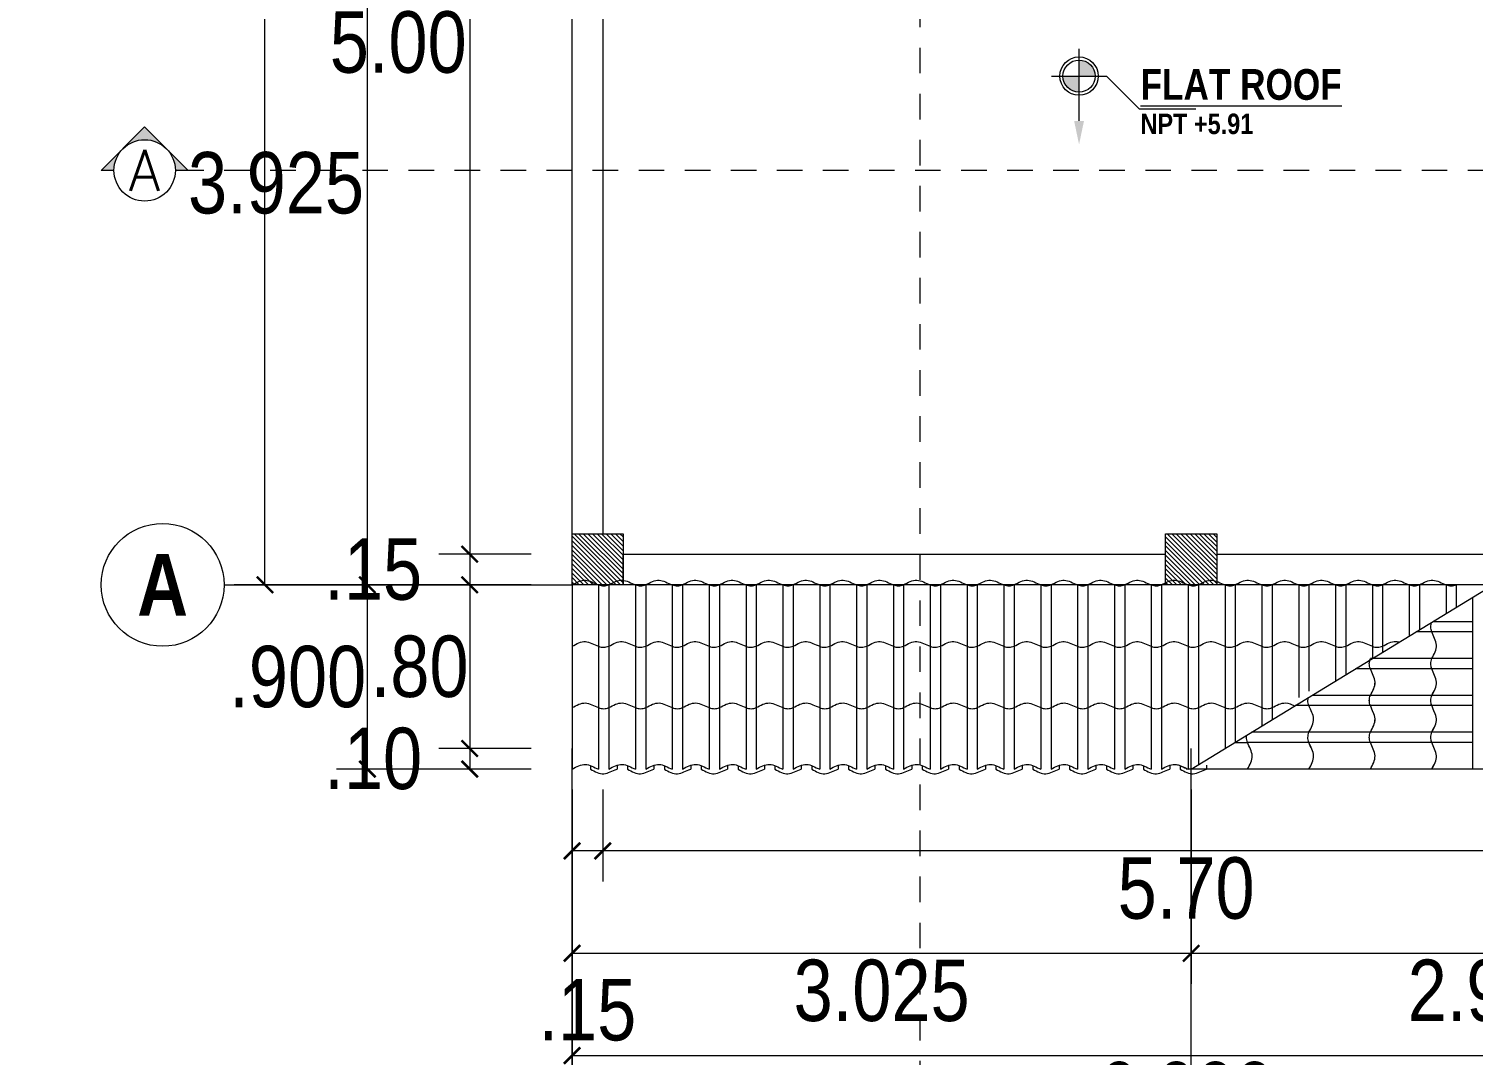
# Model space of a CAD drawing. Header units: millimetres. Extents: x 68 to 194, y 47 to 103.
# Drawn here: x 92.7 to 99.75, y 84.31 to 89.33 of the extents above; entities that cross this region are included whole.
import ezdxf
from ezdxf.enums import TextEntityAlignment as Align

# ---------------------------------------------------------------- set-up
doc = ezdxf.new("R2010")
doc.units = ezdxf.units.MM
doc.linetypes.add('DASHED2', pattern=[0.375, 0.25, -0.125])
for name, color, linetype, lineweight in [('A_Muro sin Techo', 134, 'Continuous', 20), ('A_Texto', 43, 'Continuous', 9), ('E_Columna', 3, 'Continuous', 25), ('G_Cortes', 3, 'Continuous', 60), ('G_Ejes', 253, 'Continuous', 20), ('G_Proyección', 8, 'DASHED2', 15), ('Teja', 14, 'Continuous', 20)]:
    doc.layers.add(name, color=color, linetype=linetype, lineweight=lineweight)
doc.layers.add('G_Acotación', color=171, linetype='Continuous')
doc.styles.add('4MM', font='romans.shx', dxfattribs={"height": 0.2})
doc.styles.add('Acotacion', font='ARIALN.TTF')
doc.styles.add('AMBIENTES', font='ARIALNB.TTF', dxfattribs={"height": 0.15})
doc.styles.add('Arial Marron', font='ARIALN.TTF')
doc.styles.add('Cotas', font='ARIALNB.TTF', dxfattribs={"height": 0.1})
doc.styles.add('Eje', font='ARIALNB.TTF', dxfattribs={"height": 0.3})
doc.dimstyles.new('Lenin_50', dxfattribs={"dimtxt": 0.3, "dimasz": 0.08, "dimexe": 0.15, "dimexo": 0.2, "dimgap": 0.03, "dimtad": 2, "dimtih": 1, "dimtoh": 1, "dimlfac": -1, "dimzin": 4, "dimdsep": 46, "dimtxsty": 'Acotacion', "dimblk": 'ARCHTICK', "dimcen": 0.08, "dimclrd": 256, "dimclre": 256, "dimclrt": 4, "dimazin": 1, "dimtm": 1e-09, "dimtfac": 1, "dimtmove": 2, "dimatfit": 2, "dimfxl": 0, "dimtolj": 1, "dimlwd": 13, "dimlwe": 18, "dimarcsym": 0})

# ---------------------------------------------------------------- blocks, each defined once
blk = doc.blocks.new('Eri')
blk.add_line((-1.7, 0), (0, 0))
blk.add_circle((-2, 0), 0.3)
at = {"color": 1, "style": 'Eje', "flags": 4}
blk.add_attdef('H', text='', height=0.3, dxfattribs=at).set_placement((-2, 0), align=Align.MIDDLE_CENTER)
blk = doc.blocks.new('_ArchTick')
at = {"color": 0, "linetype": 'ByBlock', "const_width": 0.15}
blk.add_lwpolyline([(-0.5, -0.5), (0.5, 0.5)], dxfattribs=at)
blk = doc.blocks.new('*D94')
at = {"layer": 'Defpoints', "color": 0}
for p in [(95.3519, 85.8087), (101.3519, 85.8087), (101.3519, 84.3087)]:
    blk.add_point(p, dxfattribs=at)
at = {"layer": 'G_Acotación', "lineweight": 18}
for p, q in [((95.3519, 85.6087), (95.3519, 84.1587)), ((101.3519, 85.6087), (101.3519, 84.1587))]:
    blk.add_line(p, q, dxfattribs=at)
at = {"layer": 'G_Acotación', "lineweight": 13}
blk.add_line((95.3519, 84.3087), (101.3519, 84.3087), dxfattribs=at)
at = {"layer": 'G_Acotación', "lineweight": 13, "xscale": 0.08, "yscale": 0.08, "zscale": 0.08, "rotation": 180}
blk.add_blockref('_ArchTick', (95.3519, 84.3087), dxfattribs=at)
at = {"layer": 'G_Acotación', "lineweight": 13, "xscale": 0.08, "yscale": 0.08, "zscale": 0.08}
blk.add_blockref('_ArchTick', (101.3519, 84.3087), dxfattribs=at)
at = {"layer": 'G_Acotación', "color": 4, "lineweight": 5, "insert": (98.3519, 84.1255), "char_height": 0.3, "attachment_point": 5, "style": 'Acotacion'}
blk.add_mtext('\\A1;6.000', dxfattribs=at)
blk = doc.blocks.new('*D95')
at = {"layer": 'Defpoints', "color": 0}
for p in [(98.3769, 85.8087), (101.3519, 85.8087), (101.3519, 84.8087)]:
    blk.add_point(p, dxfattribs=at)
at = {"layer": 'G_Acotación', "lineweight": 18}
for p, q in [((98.3769, 85.6087), (98.3769, 84.6587)), ((101.3519, 85.6087), (101.3519, 84.6587))]:
    blk.add_line(p, q, dxfattribs=at)
at = {"layer": 'G_Acotación', "lineweight": 13}
blk.add_line((98.3769, 84.8087), (101.3519, 84.8087), dxfattribs=at)
at = {"layer": 'G_Acotación', "lineweight": 13, "xscale": 0.08, "yscale": 0.08, "zscale": 0.08, "rotation": 180}
blk.add_blockref('_ArchTick', (98.3769, 84.8087), dxfattribs=at)
at = {"layer": 'G_Acotación', "lineweight": 13, "xscale": 0.08, "yscale": 0.08, "zscale": 0.08}
blk.add_blockref('_ArchTick', (101.3519, 84.8087), dxfattribs=at)
at = {"layer": 'G_Acotación', "color": 4, "lineweight": 5, "insert": (99.8644, 84.6255), "char_height": 0.3, "attachment_point": 5, "style": 'Acotacion'}
blk.add_mtext('\\A1;2.975', dxfattribs=at)
blk = doc.blocks.new('*D96')
at = {"layer": 'Defpoints', "color": 0}
for p in [(95.3519, 85.8087), (98.3769, 85.8087), (98.3769, 84.8087)]:
    blk.add_point(p, dxfattribs=at)
at = {"layer": 'G_Acotación', "lineweight": 18}
for p, q in [((95.3519, 85.6087), (95.3519, 84.6587)), ((98.3769, 85.6087), (98.3769, 84.6587))]:
    blk.add_line(p, q, dxfattribs=at)
at = {"layer": 'G_Acotación', "lineweight": 13}
blk.add_line((95.3519, 84.8087), (98.3769, 84.8087), dxfattribs=at)
at = {"layer": 'G_Acotación', "lineweight": 13, "xscale": 0.08, "yscale": 0.08, "zscale": 0.08, "rotation": 180}
blk.add_blockref('_ArchTick', (95.3519, 84.8087), dxfattribs=at)
at = {"layer": 'G_Acotación', "lineweight": 13, "xscale": 0.08, "yscale": 0.08, "zscale": 0.08}
blk.add_blockref('_ArchTick', (98.3769, 84.8087), dxfattribs=at)
at = {"layer": 'G_Acotación', "color": 4, "lineweight": 5, "insert": (96.8644, 84.6255), "char_height": 0.3, "attachment_point": 5, "style": 'Acotacion'}
blk.add_mtext('\\A1;3.025', dxfattribs=at)
blk = doc.blocks.new('*D97')
at = {"layer": 'Defpoints', "color": 0}
for p in [(93.8519, 99.1087), (95.3519, 99.1087), (95.3519, 86.6087)]:
    blk.add_point(p, dxfattribs=at)
at = {"layer": 'G_Acotación', "lineweight": 18}
for p, q in [((95.1519, 99.1087), (93.7019, 99.1087)), ((95.1519, 86.6087), (93.7019, 86.6087))]:
    blk.add_line(p, q, dxfattribs=at)
at = {"layer": 'G_Acotación', "lineweight": 13}
blk.add_line((93.8519, 86.6087), (93.8519, 99.1087), dxfattribs=at)
at = {"layer": 'G_Acotación', "lineweight": 13, "xscale": 0.08, "yscale": 0.08, "zscale": 0.08}
for p, rotation in [((93.8519, 99.1087), 90), ((93.8519, 86.6087), 270)]:
    blk.add_blockref('_ArchTick', p, dxfattribs=dict(at, rotation=rotation))
at = {"layer": 'G_Acotación', "color": 4, "lineweight": 5, "insert": (93.3232, 92.8587), "char_height": 0.3, "attachment_point": 5, "style": 'Acotacion'}
blk.add_mtext('\\A1;12.500', dxfattribs=at)
blk = doc.blocks.new('*D98')
at = {"layer": 'Defpoints', "color": 0}
for p in [(94.3519, 90.5337), (95.3519, 90.5337), (95.3519, 86.6087)]:
    blk.add_point(p, dxfattribs=at)
at = {"layer": 'G_Acotación', "lineweight": 18}
for p, q in [((95.1519, 90.5337), (94.2019, 90.5337)), ((95.1519, 86.6087), (94.2019, 86.6087))]:
    blk.add_line(p, q, dxfattribs=at)
at = {"layer": 'G_Acotación', "lineweight": 13}
blk.add_line((94.3519, 86.6087), (94.3519, 90.5337), dxfattribs=at)
at = {"layer": 'G_Acotación', "lineweight": 13, "xscale": 0.08, "yscale": 0.08, "zscale": 0.08}
for p, rotation in [((94.3519, 90.5337), 90), ((94.3519, 86.6087), 270)]:
    blk.add_blockref('_ArchTick', p, dxfattribs=dict(at, rotation=rotation))
at = {"layer": 'G_Acotación', "color": 4, "lineweight": 5, "insert": (93.9059, 88.5712), "char_height": 0.3, "attachment_point": 5, "style": 'Acotacion'}
blk.add_mtext('\\A1;3.925', dxfattribs=at)
blk = doc.blocks.new('*D99')
at = {"layer": 'Defpoints', "color": 0}
for p in [(94.3519, 86.6087), (95.3519, 86.6087), (95.3519, 85.7087)]:
    blk.add_point(p, dxfattribs=at)
at = {"layer": 'G_Acotación', "lineweight": 18}
for p, q in [((95.1519, 86.6087), (94.2019, 86.6087)), ((95.1519, 85.7087), (94.2019, 85.7087))]:
    blk.add_line(p, q, dxfattribs=at)
at = {"layer": 'G_Acotación', "lineweight": 13}
blk.add_line((94.3519, 85.7087), (94.3519, 86.6087), dxfattribs=at)
at = {"layer": 'G_Acotación', "lineweight": 13, "xscale": 0.08, "yscale": 0.08, "zscale": 0.08}
for p, rotation in [((94.3519, 86.6087), 90), ((94.3519, 85.7087), 270)]:
    blk.add_blockref('_ArchTick', p, dxfattribs=dict(at, rotation=rotation))
at = {"layer": 'G_Acotación', "color": 4, "lineweight": 5, "insert": (94.0118, 86.1587), "char_height": 0.3, "attachment_point": 5, "style": 'Acotacion'}
blk.add_mtext('\\A1;.900', dxfattribs=at)
blk = doc.blocks.new('TITULP')
h = blk.add_hatch(color=1)
h.paths.add_polyline_path([(0, -0.0554), (0, -0.134), (0.0785, -0.134, 0.414214)])
h.paths.add_polyline_path([(0, -0.134), (-0.0785, -0.134, 0.414214), (0, -0.2125)])
for p, q in [((0, -0.3527), (0, 0)), ((-0.134, -0.134), (0.134, -0.134)), ((0.2939, -0.2939), (0.5699, -0.2939))]:
    blk.add_line(p, q)
at = {"lineweight": 18}
blk.add_line((0.134, -0.134), (0.2939, -0.2939), dxfattribs=at)
for radius in [0.0937, 0.0785]:
    blk.add_circle((0, -0.134), radius)
blk.add_solid([(0.0242, -0.3527), (0, -0.4678), (-0.0242, -0.3527)])
at = {"style": 'Arial Marron', "width": 1.35}
blk.add_attdef('%%USALA', text='', height=0.14, dxfattribs=at).set_placement((0.3052, -0.1124), align=Align.TOP_LEFT)
at = {"style": 'Arial Marron', "width": 1.1}
blk.add_attdef('NPT%%P0.00', text='', height=0.1, dxfattribs=at).set_placement((0.6033, -0.3972), align=Align.MIDDLE_CENTER)
at = {"style": 'Arial Marron'}
blk.add_attdef('PISO', text='', height=0.08, dxfattribs=at).set_placement((0.6033, -0.5391), align=Align.MIDDLE_CENTER)
blk = doc.blocks.new('*D129')
at = {"layer": 'Defpoints', "color": 0}
for p in [(95.3519, 91.7587), (94.8519, 86.7587), (95.3519, 86.7587)]:
    blk.add_point(p, dxfattribs=at)
at = {"layer": 'G_Acotación', "lineweight": 18}
for p, q in [((95.1519, 91.7587), (94.7019, 91.7587)), ((95.1519, 86.7587), (94.7019, 86.7587))]:
    blk.add_line(p, q, dxfattribs=at)
at = {"layer": 'G_Acotación', "lineweight": 13}
blk.add_line((94.8519, 91.7587), (94.8519, 86.7587), dxfattribs=at)
at = {"layer": 'G_Acotación', "lineweight": 13, "xscale": 0.08, "yscale": 0.08, "zscale": 0.08}
for p, rotation in [((94.8519, 91.7587), 90), ((94.8519, 86.7587), 270)]:
    blk.add_blockref('_ArchTick', p, dxfattribs=dict(at, rotation=rotation))
at = {"layer": 'G_Acotación', "color": 4, "lineweight": 5, "insert": (94.5028, 89.2587), "char_height": 0.3, "attachment_point": 5, "style": 'Acotacion'}
blk.add_mtext('\\A1;5.00', dxfattribs=at)
blk = doc.blocks.new('*D130')
at = {"layer": 'Defpoints', "color": 0}
for p in [(95.3519, 85.8087), (94.8519, 85.7087), (95.3519, 85.7087)]:
    blk.add_point(p, dxfattribs=at)
at = {"layer": 'G_Acotación', "lineweight": 18}
for p, q in [((95.1519, 85.8087), (94.7019, 85.8087)), ((95.1519, 85.7087), (94.7019, 85.7087))]:
    blk.add_line(p, q, dxfattribs=at)
at = {"layer": 'G_Acotación', "lineweight": 13}
blk.add_line((94.8519, 85.8087), (94.8519, 85.7087), dxfattribs=at)
at = {"layer": 'G_Acotación', "lineweight": 13, "xscale": 0.08, "yscale": 0.08, "zscale": 0.08}
for p, rotation in [((94.8519, 85.8087), 90), ((94.8519, 85.7087), 270)]:
    blk.add_blockref('_ArchTick', p, dxfattribs=dict(at, rotation=rotation))
at = {"layer": 'G_Acotación', "color": 4, "lineweight": 5, "insert": (94.3806, 85.7587), "char_height": 0.3, "attachment_point": 5, "style": 'Acotacion'}
blk.add_mtext('\\A1;.10', dxfattribs=at)
blk = doc.blocks.new('*D142')
at = {"layer": 'Defpoints', "color": 0}
for p in [(95.5019, 85.8087), (101.2019, 85.8087), (95.5019, 85.3087)]:
    blk.add_point(p, dxfattribs=at)
at = {"layer": 'G_Acotación', "lineweight": 18}
for p, q in [((95.5019, 85.6087), (95.5019, 85.1587)), ((101.2019, 85.6087), (101.2019, 85.1587))]:
    blk.add_line(p, q, dxfattribs=at)
at = {"layer": 'G_Acotación', "lineweight": 13}
blk.add_line((101.2019, 85.3087), (95.5019, 85.3087), dxfattribs=at)
at = {"layer": 'G_Acotación', "lineweight": 13, "xscale": 0.08, "yscale": 0.08, "zscale": 0.08, "rotation": 180}
blk.add_blockref('_ArchTick', (95.5019, 85.3087), dxfattribs=at)
at = {"layer": 'G_Acotación', "lineweight": 13, "xscale": 0.08, "yscale": 0.08, "zscale": 0.08}
blk.add_blockref('_ArchTick', (101.2019, 85.3087), dxfattribs=at)
at = {"layer": 'G_Acotación', "color": 4, "lineweight": 5, "insert": (98.3519, 85.1255), "char_height": 0.3, "attachment_point": 5, "style": 'Acotacion'}
blk.add_mtext('\\A1;5.70', dxfattribs=at)
blk = doc.blocks.new('*D143')
at = {"layer": 'Defpoints', "color": 0}
for p in [(95.3519, 85.8087), (95.5019, 85.8087), (95.3519, 85.3087)]:
    blk.add_point(p, dxfattribs=at)
at = {"layer": 'G_Acotación', "lineweight": 18}
for p, q in [((95.3519, 85.6087), (95.3519, 85.1587)), ((95.5019, 85.6087), (95.5019, 85.1587))]:
    blk.add_line(p, q, dxfattribs=at)
at = {"layer": 'G_Acotación', "lineweight": 13}
blk.add_line((95.5019, 85.3087), (95.3519, 85.3087), dxfattribs=at)
at = {"layer": 'G_Acotación', "lineweight": 13, "xscale": 0.08, "yscale": 0.08, "zscale": 0.08, "rotation": 180}
blk.add_blockref('_ArchTick', (95.3519, 85.3087), dxfattribs=at)
at = {"layer": 'G_Acotación', "lineweight": 13, "xscale": 0.08, "yscale": 0.08, "zscale": 0.08}
blk.add_blockref('_ArchTick', (95.5019, 85.3087), dxfattribs=at)
at = {"layer": 'G_Acotación', "color": 4, "lineweight": 5, "insert": (95.4269, 84.531), "char_height": 0.3, "attachment_point": 5, "style": 'Acotacion'}
blk.add_mtext('\\A1;.15', dxfattribs=at)
blk = doc.blocks.new('teja1')
for p, q in [((0, 0.3), (0, 0)), ((0.13, 0.3), (0.13, 0)), ((0.091, 0.0166), (0.091, -0.0007)), ((0.2197, 0.0189), (0.2197, 0))]:
    blk.add_line(p, q)
for points, knots in [([(0, 0), (0.0218, 0.012), (0.0653, 0.0359), (0.1077, 0.008), (0.13, 0)], [0, 0, 0, 0, 0.0689257, 0.1378514, 0.1378514, 0.1378514, 0.1378514]), ([(0.091, -0.0007), (0.1124, -0.0124), (0.1558, -0.0356), (0.1974, -0.008), (0.2197, 0)], [0.001367, 0.001367, 0.001367, 0.001367, 0.0689257, 0.1378514, 0.1378514, 0.1378514, 0.1378514])]:
    blk.add_open_spline(points, degree=3, knots=knots)
blk = doc.blocks.new('teja')
for p, q in [((0, 0.3), (0, 0)), ((0, 0.3), (0, 0)), ((0.13, 0.3), (0.13, 0)), ((0.18, 0.3), (0.18, 0))]:
    blk.add_line(p, q)
for points in [[(0, 0.3), (0.065, 0.3229), (0.13, 0.3), (0.155, 0.295), (0.18, 0.3)], [(0, 0), (0.065, 0.0229), (0.13, 0), (0.155, -0.005), (0.18, 0)]]:
    blk.add_spline(points, degree=3)
blk = doc.blocks.new('*D750')
at = {"layer": 'Defpoints', "color": 0}
for p in [(95.3519, 86.7587), (94.8519, 86.6087), (95.3519, 86.6087)]:
    blk.add_point(p, dxfattribs=at)
at = {"layer": 'G_Acotación', "lineweight": 18}
for p, q in [((95.1519, 86.7587), (94.7019, 86.7587)), ((95.1519, 86.6087), (94.7019, 86.6087))]:
    blk.add_line(p, q, dxfattribs=at)
at = {"layer": 'G_Acotación', "lineweight": 13}
blk.add_line((94.8519, 86.7587), (94.8519, 86.6087), dxfattribs=at)
at = {"layer": 'G_Acotación', "lineweight": 13, "xscale": 0.08, "yscale": 0.08, "zscale": 0.08}
for p, rotation in [((94.8519, 86.7587), 90), ((94.8519, 86.6087), 270)]:
    blk.add_blockref('_ArchTick', p, dxfattribs=dict(at, rotation=rotation))
at = {"layer": 'G_Acotación', "color": 4, "lineweight": 5, "insert": (94.3806, 86.6837), "char_height": 0.3, "attachment_point": 5, "style": 'Acotacion'}
blk.add_mtext('\\A1;.15', dxfattribs=at)
blk = doc.blocks.new('*D751')
at = {"layer": 'Defpoints', "color": 0}
for p in [(95.3519, 86.6087), (94.8519, 85.8087), (95.3519, 85.8087)]:
    blk.add_point(p, dxfattribs=at)
at = {"layer": 'G_Acotación', "lineweight": 18}
for p, q in [((95.1519, 86.6087), (94.7019, 86.6087)), ((95.1519, 85.8087), (94.7019, 85.8087))]:
    blk.add_line(p, q, dxfattribs=at)
at = {"layer": 'G_Acotación', "lineweight": 13}
blk.add_line((94.8519, 86.6087), (94.8519, 85.8087), dxfattribs=at)
at = {"layer": 'G_Acotación', "lineweight": 13, "xscale": 0.08, "yscale": 0.08, "zscale": 0.08}
for p, rotation in [((94.8519, 86.6087), 90), ((94.8519, 85.8087), 270)]:
    blk.add_blockref('_ArchTick', p, dxfattribs=dict(at, rotation=rotation))
at = {"layer": 'G_Acotación', "color": 4, "lineweight": 5, "insert": (94.6074, 86.2087), "char_height": 0.3, "attachment_point": 5, "style": 'Acotacion'}
blk.add_mtext('\\A1;.80', dxfattribs=at)

msp = doc.modelspace()

# ---------------------------------------------------------------- hatches: boundary and pattern name
at = {"layer": 'E_Columna', "lineweight": 5}
h = msp.add_hatch(dxfattribs=at)
h.set_pattern_fill('LINE', color=256, scale=0.005, angle=45, style=0)
h.set_pattern_definition([(135, (210.497988, 6.74542), (0.0112253202, 0.0112253202), [])])
h.paths.add_polyline_path([(95.6019, 86.6087), (95.3519, 86.6087), (95.3519, 86.8587), (95.6019, 86.8587)])
h = msp.add_hatch(dxfattribs=at)
h.set_pattern_fill('LINE', color=256, scale=0.005, angle=45, style=0)
h.set_pattern_definition([(135, (207.647988, 6.74542), (0.0112253202, 0.0112253202), [])])
h.paths.add_polyline_path([(98.5019, 86.6087), (98.2519, 86.6087), (98.2519, 86.8587), (98.5019, 86.8587)])
at = {"layer": 'G_Cortes', "linetype": 'Continuous', "lineweight": 5}
h = msp.add_hatch(color=1, dxfattribs=at)
h.paths.add_polyline_path([(93.158, 88.7398), (93.2641, 88.8458), (93.3701, 88.7398, 0.414214)])
h.paths.add_polyline_path([(93.3701, 88.7398), (93.4762, 88.6337), (93.4141, 88.6337, 0.198912)])
h.paths.add_polyline_path([(93.158, 88.7398, 0.198912), (93.1141, 88.6337), (93.0519, 88.6337)])

# ---------------------------------------------------------------- linework, layer by layer
at = {"layer": 'A_Muro sin Techo', "lineweight": 5}
for points in [[(95.3519, 86.6087), (95.3519, 91.7587), (95.5019, 91.7587), (95.5019, 90.6587), (95.6019, 90.6587), (95.6019, 90.4087), (95.5019, 90.4087), (95.5019, 86.8587), (95.6019, 86.8587), (95.6019, 86.6087), (95.5019, 86.6087)], [(95.6019, 86.7587), (98.2519, 86.7587), (98.2519, 86.8587), (98.5019, 86.8587), (98.5019, 86.7587), (101.1019, 86.7587), (101.1019, 86.6087), (95.6019, 86.6087), (95.6019, 86.7587)]]:
    msp.add_lwpolyline(points, dxfattribs=at)
at = {"layer": 'E_Columna', "lineweight": 5}
for points in [[(95.6019, 86.6087), (95.3519, 86.6087), (95.3519, 86.8587), (95.6019, 86.8587)], [(98.5019, 86.6087), (98.2519, 86.6087), (98.2519, 86.8587), (98.5019, 86.8587)]]:
    msp.add_lwpolyline(points, close=True, dxfattribs=at)
at = {"layer": 'G_Cortes', "color": 3, "linetype": 'DASHED2', "lineweight": 5, "ltscale": 0.5}
for p, q in [((97.0519, 83.933), (97.0519, 100.9844)), ((103.2277, 88.6337), (93.4762, 88.6337))]:
    msp.add_line(p, q, dxfattribs=at)
at = {"layer": 'G_Cortes', "color": 3, "linetype": 'Continuous', "lineweight": 5}
msp.add_lwpolyline([(93.1141, 88.6337), (93.0519, 88.6337), (93.2641, 88.8458), (93.4762, 88.6337), (93.4141, 88.6337)], dxfattribs=at)
at = {"layer": 'G_Cortes', "color": 5, "linetype": 'Continuous', "lineweight": 5}
msp.add_circle((93.2641, 88.6337), 0.15, dxfattribs=at)
at = {"layer": 'G_Proyección', "lineweight": 5, "ltscale": 0.25}
msp.add_lwpolyline([(98.5019, 86.6087), (98.2519, 86.6087), (98.2519, 86.8587), (98.5019, 86.8587)], close=True, dxfattribs=at)
at = {"layer": 'Teja', "lineweight": 5}
for p, q in [((98.3769, 85.7087), (99.8519, 86.6087)), ((99.3119, 86.6087), (99.3119, 86.3087)), ((99.3119, 86.6087), (99.3119, 86.3087)), ((99.4419, 86.6087), (99.4419, 86.3585)), ((99.4919, 86.6087), (99.4919, 86.389)), ((99.4919, 86.6087), (99.4919, 86.389)), ((99.4919, 86.6087), (99.4919, 86.389)), ((99.6219, 86.6087), (99.6219, 86.4684)), ((99.6719, 86.6087), (99.6719, 86.4989)), ((99.7519, 85.7087), (99.7519, 86.5477)), ((99.5519, 86.3787), (99.475, 86.3787)), ((99.7519, 86.3787), (99.5519, 86.3787)), ((99.7519, 86.4287), (99.5569, 86.4287)), ((99.7519, 86.4287), (99.5569, 86.4287)), ((99.7519, 86.4287), (99.5569, 86.4287)), ((98.5919, 86.3087), (98.5919, 86.0087)), ((98.5919, 86.3087), (98.5919, 86.0087)), ((98.7219, 86.3087), (98.7219, 86.0087)), ((98.7719, 86.3087), (98.7719, 86.0087)), ((98.9019, 86.3087), (98.9019, 86.0585)), ((98.9519, 86.3087), (98.9519, 86.089)), ((98.9519, 86.3087), (98.9519, 86.089)), ((98.9519, 86.3087), (98.9519, 86.089)), ((99.0819, 86.3087), (99.0819, 86.1389)), ((99.1319, 86.3087), (99.1319, 86.1694)), ((99.1319, 86.3087), (99.1319, 86.1694)), ((99.1319, 86.3087), (99.1319, 86.1694)), ((99.2619, 86.3087), (99.2619, 86.2487)), ((99.3119, 86.3087), (99.3119, 86.2792)), ((99.5519, 86.2487), (99.2619, 86.2487)), ((99.5519, 86.2487), (99.2619, 86.2487)), ((99.7519, 86.2487), (99.5519, 86.2487)), ((99.7519, 86.2487), (99.5519, 86.2487)), ((99.7519, 86.2487), (99.5519, 86.2487)), ((99.2519, 86.1987), (99.18, 86.1987)), ((99.7519, 86.1987), (99.5519, 86.1987)), ((98.2319, 86.0087), (98.2319, 85.7087)), ((98.2319, 86.0087), (98.2319, 85.7087)), ((98.4119, 86.0087), (98.4119, 85.73)), ((98.4119, 86.0087), (98.4119, 85.73)), ((98.5419, 86.0087), (98.5419, 85.8094)), ((98.5919, 86.0087), (98.5919, 85.8399)), ((98.5919, 86.0087), (98.5919, 85.8399)), ((98.5919, 86.0087), (98.5919, 85.8399)), ((98.7219, 86.0087), (98.7219, 85.9192)), ((98.7719, 86.0087), (98.7719, 85.9497)), ((98.7719, 86.0087), (98.7719, 85.9497)), ((98.7719, 86.0087), (98.7719, 85.9497)), ((98.9519, 86.0187), (98.885, 86.0187)), ((99.2519, 86.0187), (98.9519, 86.0187)), ((99.2519, 86.0687), (98.9669, 86.0687)), ((99.2519, 86.0687), (98.9669, 86.0687)), ((99.2519, 86.0687), (98.9669, 86.0687)), ((99.7519, 86.0687), (99.5519, 86.0687)), ((99.7519, 86.0687), (99.5519, 86.0687)), ((99.7519, 86.0687), (99.5519, 86.0687)), ((99.7519, 86.0187), (99.5519, 86.0187)), ((98.9519, 85.8887), (98.6719, 85.8887)), ((98.9519, 85.8887), (98.6719, 85.8887)), ((98.9519, 85.8887), (98.6719, 85.8887)), ((99.2519, 85.8887), (98.9519, 85.8887)), ((99.2519, 85.8887), (98.9519, 85.8887)), ((99.7519, 85.8887), (99.5519, 85.8887)), ((99.7519, 85.8887), (99.5519, 85.8887)), ((99.7519, 85.8887), (99.5519, 85.8887)), ((98.6513, 85.8375), (98.588, 85.8375)), ((98.9519, 85.8387), (98.6519, 85.8387)), ((99.7519, 85.8387), (99.5519, 85.8387)), ((98.3769, 85.7087), (98.3519, 85.7087)), ((98.6519, 85.7087), (98.3519, 85.7087)), ((98.6519, 85.7087), (98.3769, 85.7087)), ((98.9519, 85.7087), (98.6519, 85.7087)), ((98.9519, 85.7087), (98.6519, 85.7087)), ((99.8519, 85.7087), (99.5519, 85.7087)), ((99.8519, 85.7087), (99.5519, 85.7087))]:
    msp.add_line(p, q, dxfattribs=at)
for points in [[(99.3119, 86.6087), (99.3769, 86.6316), (99.4419, 86.6087), (99.4669, 86.6037), (99.4919, 86.6087)], [(99.4919, 86.6087), (99.5569, 86.6316), (99.6219, 86.6087), (99.6469, 86.6037), (99.6719, 86.6087)], [(98.5919, 86.3087), (98.6569, 86.3316), (98.7219, 86.3087), (98.7469, 86.3037), (98.7719, 86.3087)], [(98.5919, 86.0087), (98.6569, 86.0316), (98.7219, 86.0087), (98.7469, 86.0037), (98.7719, 86.0087)]]:
    msp.add_spline(points, degree=3, dxfattribs=at)
for points, knots in [([(99.5519, 86.2487), (99.5639, 86.2704), (99.5878, 86.314), (99.5548, 86.3642), (99.545, 86.4025), (99.5489, 86.4179), (99.5509, 86.425)], [0, 0, 0, 0, 0.0689257, 0.1378514, 0.1633412, 0.1850499, 0.1850499, 0.1850499, 0.1850499]), ([(99.5519, 86.2487), (99.5639, 86.2704), (99.5878, 86.314), (99.5548, 86.3642), (99.545, 86.4025), (99.5489, 86.4179), (99.5509, 86.425)], [0, 0, 0, 0, 0.0689257, 0.1378514, 0.1633412, 0.1850499, 0.1850499, 0.1850499, 0.1850499]), ([(99.3119, 86.3087), (99.3337, 86.3206), (99.3609, 86.3356), (99.3877, 86.3303), (99.3931, 86.3287)], [0, 0, 0, 0, 0.06892571, 0.08624132, 0.08624132, 0.08624132, 0.08624132]), ([(99.2519, 86.0687), (99.2639, 86.0904), (99.2878, 86.134), (99.2548, 86.1842), (99.2453, 86.2212), (99.2483, 86.2355), (99.2499, 86.2413)], [0, 0, 0, 0, 0.0689257, 0.1378514, 0.1633412, 0.1813029, 0.1813029, 0.1813029, 0.1813029]), ([(99.5519, 86.0687), (99.5639, 86.0904), (99.5878, 86.134), (99.5548, 86.1842), (99.5447, 86.2237), (99.5495, 86.2404), (99.5519, 86.2487)], [0, 0, 0, 0, 0.0689257, 0.1378514, 0.1633412, 0.188831, 0.188831, 0.188831, 0.188831]), ([(98.7719, 86.0087), (98.7937, 86.0206), (98.8307, 86.041), (98.8669, 86.0239), (98.8822, 86.017)], [0, 0, 0, 0, 0.0689257, 0.1172192, 0.1172192, 0.1172192, 0.1172192]), ([(98.9519, 85.8887), (98.9639, 85.9104), (98.9878, 85.954), (98.9548, 86.0042), (98.9456, 86.04), (98.9478, 86.053), (98.9489, 86.0577)], [0, 0, 0, 0, 0.0689257, 0.1378514, 0.1633412, 0.1776213, 0.1776213, 0.1776213, 0.1776213]), ([(98.9519, 85.8887), (98.9639, 85.9104), (98.9878, 85.954), (98.9548, 86.0042), (98.9456, 86.04), (98.9478, 86.053), (98.9489, 86.0577)], [0, 0, 0, 0, 0.0689257, 0.1378514, 0.1633412, 0.1776213, 0.1776213, 0.1776213, 0.1776213]), ([(99.2519, 85.8887), (99.2639, 85.9104), (99.2878, 85.954), (99.2548, 86.0042), (99.2447, 86.0437), (99.2495, 86.0604), (99.2519, 86.0687)], [0, 0, 0, 0, 0.0689257, 0.1378514, 0.1633412, 0.188831, 0.188831, 0.188831, 0.188831]), ([(99.5519, 85.8887), (99.5639, 85.9104), (99.5878, 85.954), (99.5548, 86.0042), (99.5447, 86.0437), (99.5495, 86.0604), (99.5519, 86.0687)], [0, 0, 0, 0, 0.0689257, 0.1378514, 0.1633412, 0.188831, 0.188831, 0.188831, 0.188831]), ([(98.6519, 85.7087), (98.6639, 85.7304), (98.6878, 85.774), (98.6548, 85.8242), (98.6459, 85.8589), (98.6475, 85.8707), (98.6482, 85.8742)], [0, 0, 0, 0, 0.0689257, 0.1378514, 0.1633412, 0.1740309, 0.1740309, 0.1740309, 0.1740309]), ([(98.9519, 85.7087), (98.9639, 85.7304), (98.9878, 85.774), (98.9548, 85.8242), (98.9447, 85.8637), (98.9495, 85.8804), (98.9519, 85.8887)], [0, 0, 0, 0, 0.0689257, 0.1378514, 0.1633412, 0.188831, 0.188831, 0.188831, 0.188831]), ([(99.5519, 85.7087), (99.5639, 85.7304), (99.5878, 85.774), (99.5548, 85.8242), (99.5447, 85.8637), (99.5495, 85.8804), (99.5519, 85.8887)], [0, 0, 0, 0, 0.0689257, 0.1378514, 0.1633412, 0.188831, 0.188831, 0.188831, 0.188831]), ([(98.2319, 85.7087), (98.2537, 85.7206), (98.2939, 85.7428), (98.3333, 85.7206), (98.3519, 85.7126)], [0, 0, 0, 0, 0.0689257, 0.1274773, 0.1274773, 0.1274773, 0.1274773])]:
    msp.add_open_spline(points, degree=3, knots=knots, dxfattribs=at)

# ---------------------------------------------------------------- block references
at = {"layer": 'A_Texto', "lineweight": 5}
ref = msp.add_blockref('TITULP', (97.8289, 89.2283), dxfattribs=at)
ref.add_attrib('NPT%%P0.00', 'NPT +5.91', dxfattribs={"layer": '0', "color": 30, "height": 0.1, "style": 'Cotas'}).set_placement((98.4046, 88.8611), align=Align.MIDDLE_CENTER)
ref.add_attrib('%%USALA', '%%UFLAT ROOF', dxfattribs={"layer": '0', "height": 0.15, "style": 'AMBIENTES'}).set_placement((98.1292, 89.1285), align=Align.TOP_LEFT)
at = {"layer": 'G_Ejes', "lineweight": 5}
ref = msp.add_blockref('Eri', (95.3519, 86.6087), dxfattribs=at)
ref.add_attrib('H', 'A', dxfattribs={"layer": '0', "color": 1, "height": 0.3, "style": 'Eje', "flags": 4}).set_placement((93.3517, 86.6087), align=Align.MIDDLE_CENTER)
ref = msp.add_blockref('Eri', (95.3519, 85.8087), dxfattribs=dict(at, rotation=90))
ref.add_attrib('H', '1', dxfattribs={"layer": '0', "color": 1, "height": 0.3, "style": 'Eje', "flags": 4}).set_placement((95.3519, 83.8087), align=Align.MIDDLE_CENTER)
ref = msp.add_blockref('Eri', (98.3769, 85.8087), dxfattribs=dict(at, xscale=-1, rotation=270))
ref.add_attrib('H', '2', dxfattribs={"layer": '0', "color": 1, "height": 0.3, "style": 'Eje', "flags": 4}).set_placement((98.3855, 83.8087), align=Align.MIDDLE_CENTER)
at = {"layer": 'Teja', "lineweight": 5}
for name, p in [('teja', (95.3519, 86.3087)), ('teja', (95.5319, 86.3087)), ('teja', (95.7119, 86.3087)), ('teja', (95.8919, 86.3087)), ('teja', (96.0719, 86.3087)), ('teja', (96.2519, 86.3087)), ('teja', (96.4319, 86.3087)), ('teja', (96.6119, 86.3087)), ('teja', (96.7919, 86.3087)), ('teja', (96.9719, 86.3087)), ('teja', (97.1519, 86.3087)), ('teja', (97.3319, 86.3087)), ('teja', (97.5119, 86.3087)), ('teja', (97.6919, 86.3087)), ('teja', (97.8719, 86.3087)), ('teja', (98.0519, 86.3087)), ('teja', (98.2319, 86.3087)), ('teja', (98.4119, 86.3087)), ('teja', (98.5919, 86.3087)), ('teja', (98.7719, 86.3087)), ('teja', (98.9519, 86.3087)), ('teja', (99.1319, 86.3087)), ('teja', (95.3519, 86.0087)), ('teja', (95.5319, 86.0087)), ('teja', (95.7119, 86.0087)), ('teja', (95.8919, 86.0087)), ('teja', (96.0719, 86.0087)), ('teja', (96.2519, 86.0087)), ('teja', (96.4319, 86.0087)), ('teja', (96.6119, 86.0087)), ('teja', (96.7919, 86.0087)), ('teja', (96.9719, 86.0087)), ('teja', (97.1519, 86.0087)), ('teja', (97.3319, 86.0087)), ('teja', (97.5119, 86.0087)), ('teja', (97.6919, 86.0087)), ('teja', (97.8719, 86.0087)), ('teja', (98.0519, 86.0087)), ('teja', (98.2319, 86.0087)), ('teja', (98.4119, 86.0087)), ('teja1', (95.3519, 85.7087)), ('teja1', (95.5319, 85.7087)), ('teja1', (95.7119, 85.7087)), ('teja1', (95.8919, 85.7087)), ('teja1', (96.0719, 85.7087)), ('teja1', (96.2519, 85.7087)), ('teja1', (96.4319, 85.7087)), ('teja1', (96.6119, 85.7087)), ('teja1', (96.7919, 85.7087)), ('teja1', (96.9719, 85.7087)), ('teja1', (97.1519, 85.7087)), ('teja1', (97.3319, 85.7087)), ('teja1', (97.5119, 85.7087)), ('teja1', (97.6919, 85.7087)), ('teja1', (97.8719, 85.7087)), ('teja1', (98.0519, 85.7087)), ('teja1', (98.2319, 85.7087))]:
    msp.add_blockref(name, p, dxfattribs=at)
at = {"layer": 'Teja', "lineweight": 5, "xscale": -1, "rotation": 270}
for p in [(99.2519, 86.0687), (99.2519, 85.8887), (98.9519, 85.7087), (99.2519, 85.7087)]:
    msp.add_blockref('teja', p, dxfattribs=at)

# ---------------------------------------------------------------- texts
at = {"layer": 'G_Cortes', "color": 2, "linetype": 'Continuous', "lineweight": 5, "style": '4MM'}
msp.add_text('A', height=0.2, rotation=359.85917, dxfattribs=at).set_placement((93.2641, 88.6337), align=Align.MIDDLE_CENTER)

# ---------------------------------------------------------------- dimensions: what is measured, and where the dimension line sits
at = {"layer": 'G_Acotación', "lineweight": 5}
for base, p1, p2, angle, override, picture, middle in [((93.8519, 99.1087), (95.3519, 86.6087), (95.3519, 99.1087), 90, {"dimdec": 3, "dimfxl": 0.06}, '*D97', (93.3232, 92.8587)), ((94.8519, 86.7587), (95.3519, 91.7587), (95.3519, 86.7587), 90, {"dimfxl": 0.06}, '*D129', (94.5028, 89.2587)), ((94.3519, 90.5337), (95.3519, 86.6087), (95.3519, 90.5337), 90, {"dimdec": 3, "dimfxl": 0.06}, '*D98', (93.9059, 88.5712)), ((94.3519, 86.6087), (95.3519, 85.7087), (95.3519, 86.6087), 90, {"dimdec": 3, "dimfxl": 0.06}, '*D99', (94.0118, 86.1587)), ((94.8519, 85.7087), (95.3519, 85.8087), (95.3519, 85.7087), 90, {"dimfxl": 0.06}, '*D130', (94.3806, 85.7587)), ((95.3519, 85.3087), (95.5019, 85.8087), (95.3519, 85.8087), 180, {"dimfxl": 0.06}, '*D143', (95.4269, 84.531)), ((101.3519, 84.3087), (95.3519, 85.8087), (101.3519, 85.8087), 180, {"dimdec": 3, "dimfxl": 0.06}, '*D94', (98.3519, 84.1255)), ((98.3769, 84.8087), (95.3519, 85.8087), (98.3769, 85.8087), 180, {"dimdec": 3, "dimfxl": 0.06}, '*D96', (96.8644, 84.6255)), ((95.5019, 85.3087), (101.2019, 85.8087), (95.5019, 85.8087), 180, {"dimfxl": 0.06}, '*D142', (98.3519, 85.1255)), ((101.3519, 84.8087), (98.3769, 85.8087), (101.3519, 85.8087), 180, {"dimdec": 3, "dimfxl": 0.06}, '*D95', (99.8644, 84.6255))]:
    dim = msp.add_linear_dim(base=base, p1=p1, p2=p2, angle=angle, dimstyle='Lenin_50', override=override, dxfattribs=at)
    dim.commit()
    dim.dimension.update_dxf_attribs({"geometry": picture, "text_midpoint": middle})
for base, p1, p2, picture, middle in [((94.8519, 86.6087), (95.3519, 86.7587), (95.3519, 86.6087), '*D750', (94.3806, 86.6837)), ((94.8519, 85.8087), (95.3519, 86.6087), (95.3519, 85.8087), '*D751', (94.6074, 86.2087))]:
    dim = msp.add_linear_dim(base=base, p1=p1, p2=p2, angle=90, dimstyle='Lenin_50', dxfattribs=at)
    dim.commit()
    dim.dimension.update_dxf_attribs({"geometry": picture, "text_midpoint": middle})

doc.saveas('drawing.dxf')
